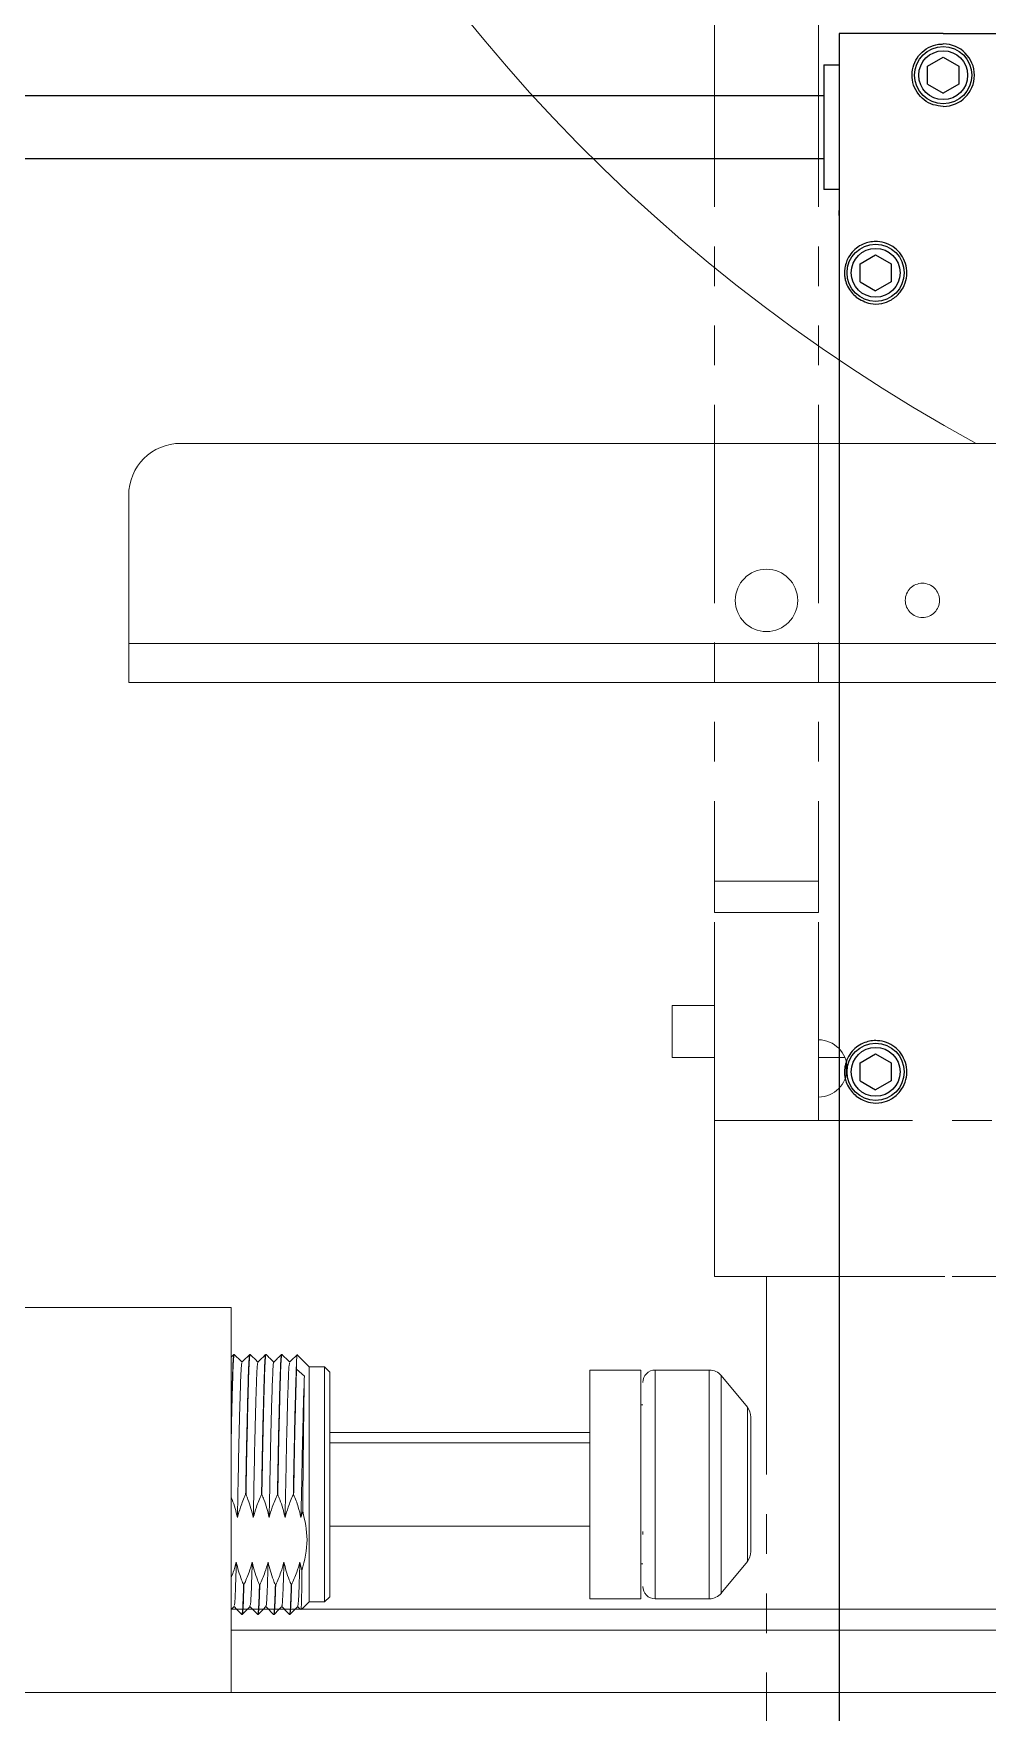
# Model space of a CAD drawing. Extents: x 500 to 100500, y -14500 to 21140.
# Drawn here: x 6134.1 to 6225.8, y 9445 to 9606.5 of the extents above; entities that cross this region are included whole.
import ezdxf

# ---------------------------------------------------------------- set-up
doc = ezdxf.new("R2010")
doc.units = 0
doc.linetypes.add('PHANTOM', pattern=[12.7, 6.35, -1.27, 1.27, -1.27, 1.27, -1.27])
doc.linetypes.add('SLD-Solid', pattern=[0])
doc.layers.get('0').update_dxf_attribs({"linetype": 'CONTINUOUS'})
doc.layers.add('D', color=7, linetype='CONTINUOUS')
doc.layers.add('MODEL', color=7, linetype='SLD-Solid', lineweight=15)

# ---------------------------------------------------------------- blocks, each defined once
blk = doc.blocks.new('KSLIDER')
at = {"color": 60, "linetype": 'PHANTOM', "lineweight": 18, "ltscale": 3}
for p, q in [((-53462.52, -64706.89, 21.36), (-53462.52, -64828.89, 21.36)), ((-53452.52, -64706.89, 21.36), (-53452.52, -64828.89, 21.36)), ((-53462.52, -64828.89, 21.36), (-53452.52, -64828.89, 21.36)), ((-53462.52, -64831.89, 21.36), (-53462.52, -64828.89, 21.36)), ((-53452.52, -64828.89, 21.36), (-53452.52, -64831.89, 21.36)), ((-53452.52, -64831.89, 21.36), (-53462.52, -64831.89, 21.36)), ((-53462.52, -64851.89, 21.36), (-53462.52, -64831.89, 21.36)), ((-53452.52, -64851.89, 21.36), (-53452.52, -64831.89, 21.36)), ((-53462.52, -64840.84, 21.36), (-53466.58, -64840.84, 21.36)), ((-53466.58, -64840.84, 21.36), (-53466.58, -64845.84, 21.36)), ((-53466.58, -64845.84, 21.36), (-53462.52, -64845.84, 21.36)), ((-53452.52, -64845.84, 21.36), (-53449.97, -64845.84, 21.36)), ((-53449.86, -64846.19, 21.36), (-53449.86, -64847.59, 21.36)), ((-53462.52, -64851.89, 21.36), (-53452.52, -64851.89, 21.36)), ((-53462.52, -64851.89, 21.36), (-53462.52, -64866.89, 21.36)), ((-53462.52, -64851.89, 21.36), (-52802.52, -64851.89, 21.36)), ((-53462.52, -64866.89, 21.36), (-52802.52, -64866.89, 21.36)), ((-53457.52, -64866.89, 21.36), (-53457.52, -65071.89, 21.36)), ((-53417.52, -64866.89, 21.36), (-53457.52, -64866.89, 21.36))]:
    blk.add_line(p, q, dxfattribs=at)
for centre, radius in [((-53457.52, -64801.89, 21.36), 3), ((-53442.52, -64801.89, 21.36), 1.65)]:
    blk.add_circle(centre, radius, dxfattribs=at)
blk.add_arc((-53452.52, -64846.89, 21.36), 2.75, 270, 90, dxfattribs=at)
blk = doc.blocks.new('KASDADS')
at = {"layer": 'MODEL', "color": 4}
for p, q in [((-52962.52, -66286.79, 21.36), (-53513.87, -66286.79, 21.36)), ((-53518.87, -66291.79, 21.36), (-53518.87, -66306.05, 21.36)), ((-53518.87, -66306.05, 21.36), (-53518.87, -66309.79, 21.36)), ((-52962.52, -66306.05, 21.36), (-53518.87, -66306.05, 21.36)), ((-53430.16, -66309.79, 21.36), (-53518.87, -66309.79, 21.36)), ((-53509.02, -66369.89, 21.36), (-53559.02, -66369.89, 21.36)), ((-53509.02, -66369.89, 21.36), (-53509.02, -66406.89, 21.36)), ((-53508.75, -66374.39, 21.36), (-53509.02, -66374.66, 21.36)), ((-53508.71, -66374.39, 21.36), (-53508.75, -66374.39, 21.36)), ((-53507.18, -66374.39, 21.36), (-53507.22, -66374.39, 21.36)), ((-53505.66, -66374.39, 21.36), (-53505.69, -66374.39, 21.36)), ((-53504.13, -66374.39, 21.36), (-53504.16, -66374.39, 21.36)), ((-53501.52, -66375.59, 21.36), (-53502.67, -66374.44, 21.36)), ((-53502.72, -66375.08, 21.36), (-53502.72, -66375.8, 21.36)), ((-53501.97, -66376.47, 21.36), (-53502.72, -66375.8, 21.36)), ((-53500.02, -66375.59, 21.36), (-53501.52, -66375.59, 21.36)), ((-53501.52, -66392.11, 21.36), (-53501.52, -66375.59, 21.36)), ((-53499.52, -66376.09, 21.36), (-53500.02, -66375.59, 21.36)), ((-53500.02, -66392.11, 21.36), (-53500.02, -66375.59, 21.36)), ((-53499.52, -66391.88, 21.36), (-53499.52, -66376.09, 21.36)), ((-53469.62, -66375.89, 21.36), (-53474.52, -66375.89, 21.36)), ((-53474.52, -66375.89, 21.36), (-53474.52, -66391.97, 21.36)), ((-53469.62, -66391.97, 21.36), (-53469.62, -66375.89, 21.36)), ((-53463.02, -66375.89, 21.36), (-53468.22, -66375.89, 21.36)), ((-53468.22, -66391.97, 21.36), (-53468.22, -66375.89, 21.36)), ((-53463.02, -66391.97, 21.36), (-53463.02, -66375.89, 21.36)), ((-53459.36, -66379.47, 21.36), (-53461.87, -66376.43, 21.36)), ((-53461.87, -66391.72, 21.36), (-53461.87, -66376.43, 21.36)), ((-53469.42, -66379.24, 21.36), (-53469.62, -66379.24, 21.36)), ((-53459.36, -66390.32, 21.36), (-53459.36, -66379.47, 21.36)), ((-53499.52, -66381.89, 21.36), (-53474.52, -66381.89, 21.36)), ((-53474.52, -66382.89, 21.36), (-53499.52, -66382.89, 21.36)), ((-53507.58, -66387.86, 21.36), (-53507.62, -66387.86, 21.36)), ((-53506.06, -66387.86, 21.36), (-53506.09, -66387.86, 21.36)), ((-53504.53, -66387.86, 21.36), (-53504.56, -66387.86, 21.36)), ((-53503, -66387.86, 21.36), (-53503.03, -66387.86, 21.36)), ((-53502.13, -66389.46, 21.36), (-53502.3, -66390.06, 21.36)), ((-53459.36, -66394.3, 21.36), (-53459.36, -66390.32, 21.36)), ((-53501.52, -66398.19, 21.36), (-53501.52, -66392.11, 21.36)), ((-53500.02, -66398.19, 21.36), (-53500.02, -66392.11, 21.36)), ((-53499.52, -66390.89, 21.36), (-53474.52, -66390.89, 21.36)), ((-53499.52, -66397.69, 21.36), (-53499.52, -66391.88, 21.36)), ((-53474.52, -66391.97, 21.36), (-53474.52, -66397.89, 21.36)), ((-53469.62, -66397.89, 21.36), (-53469.62, -66391.97, 21.36)), ((-53469.42, -66391.42, 21.36), (-53469.42, -66391.69, 21.36)), ((-53468.22, -66397.89, 21.36), (-53468.22, -66391.97, 21.36)), ((-53463.02, -66397.89, 21.36), (-53463.02, -66391.97, 21.36)), ((-53461.87, -66397.34, 21.36), (-53461.87, -66391.72, 21.36)), ((-53502.2, -66395.18, 21.36), (-53502.4, -66394.36, 21.36)), ((-53469.62, -66394.54, 21.36), (-53469.42, -66394.54, 21.36)), ((-53461.87, -66397.34, 21.36), (-53459.36, -66394.3, 21.36)), ((-53507.82, -66396.55, 21.36), (-53507.78, -66396.55, 21.36)), ((-53506.29, -66396.55, 21.36), (-53506.25, -66396.55, 21.36)), ((-53504.76, -66396.55, 21.36), (-53504.73, -66396.55, 21.36)), ((-53503.23, -66396.55, 21.36), (-53503.2, -66396.55, 21.36)), ((-53509.02, -66398.93, 21.36), (-53508.72, -66398.64, 21.36)), ((-53357.8, -66398.89, 21.36), (-53509.02, -66398.89, 21.36)), ((-53508.49, -66398.89, 21.36), (-53508.97, -66398.89, 21.36)), ((-53506.96, -66398.89, 21.36), (-53507.45, -66398.89, 21.36)), ((-53505.43, -66398.89, 21.36), (-53505.92, -66398.89, 21.36)), ((-53503.9, -66398.89, 21.36), (-53504.39, -66398.89, 21.36)), ((-53502.3, -66398.89, 21.36), (-53502.86, -66398.89, 21.36)), ((-53502.24, -66398.92, 21.36), (-53501.52, -66398.19, 21.36)), ((-53501.52, -66398.19, 21.36), (-53500.02, -66398.19, 21.36)), ((-53500.02, -66398.19, 21.36), (-53499.52, -66397.69, 21.36)), ((-53474.52, -66397.89, 21.36), (-53469.62, -66397.89, 21.36)), ((-53468.22, -66397.89, 21.36), (-53463.02, -66397.89, 21.36)), ((-53507.98, -66399.39, 21.36), (-53507.95, -66399.39, 21.36)), ((-53506.45, -66399.39, 21.36), (-53506.42, -66399.39, 21.36)), ((-53504.93, -66399.39, 21.36), (-53504.89, -66399.39, 21.36)), ((-53503.4, -66399.39, 21.36), (-53503.36, -66399.39, 21.36)), ((-53509.02, -66400.89, 21.36), (-53360.3, -66400.89, 21.36)), ((-52957.52, -66406.89, 21.36), (-53532.02, -66406.89, 21.36))]:
    blk.add_line(p, q, dxfattribs=at)
for centre, radius, start, end in [((-53358.87, -66142.79, 21.36), 164, 90, 241.4079), ((-53513.87, -66291.79, 21.36), 5, 90, 180), ((-53468.22, -66377.09, 21.36), 1.2, 90, 180), ((-53463.02, -66377.39, 21.36), 1.5, 39.5226, 90), ((-53460.52, -66380.43, 21.36), 1.5, 0, 39.5226), ((-53460.52, -66393.35, 21.36), 1.5, 320.4774, 0), ((-53468.22, -66396.69, 21.36), 1.2, 180, 270), ((-53463.02, -66396.39, 21.36), 1.5, 270, 320.4774)]:
    blk.add_arc(centre, radius, start, end, dxfattribs=at)
for points, knots in [([(-53508.71, -66374.39, 21.36), (-53508.71, -66374.39, 21.36), (-53508.73, -66374.33, 21.36), (-53508.75, -66374.54, 21.36), (-53508.8, -66375.04, 21.36), (-53508.84, -66375.91, 21.36), (-53508.87, -66377.1, 21.36), (-53508.92, -66378.55, 21.36), (-53508.96, -66380.26, 21.36), (-53508.99, -66381.71, 21.36), (-53509.01, -66382.62, 21.36), (-53509.02, -66382.85, 21.36)], [0, 0, 0, 0, 0.000419, 0.138369, 0.272438, 0.410395, 0.544456, 0.682404, 0.816464, 0.954412, 1, 1, 1, 1]), ([(-53509.02, -66381.29, 21.36), (-53509, -66380.76, 21.36), (-53508.98, -66379.6, 21.36), (-53508.94, -66378.06, 21.36), (-53508.89, -66376.68, 21.36), (-53508.86, -66375.6, 21.36), (-53508.82, -66374.84, 21.36), (-53508.78, -66374.44, 21.36), (-53508.76, -66374.44, 21.36), (-53508.75, -66374.43, 21.36)], [0, 0, 0, 0, 0.13303, 0.29059, 0.443717, 0.601285, 0.754403, 0.91196, 1, 1, 1, 1]), ([(-53507.97, -66375.13, 21.36), (-53508.09, -66375.01, 21.36), (-53508.34, -66374.76, 21.36), (-53508.58, -66374.52, 21.36), (-53508.71, -66374.39, 21.36)], [0, 0, 0, 0, 0.496262, 1, 1, 1, 1]), ([(-53507.22, -66374.39, 21.36), (-53507.35, -66374.52, 21.36), (-53507.6, -66374.76, 21.36), (-53507.85, -66375.01, 21.36), (-53507.97, -66375.14, 21.36)], [0, 0, 0, 0, 0.5, 1, 1, 1, 1]), ([(-53507.62, -66387.86, 21.36), (-53507.6, -66387.09, 21.36), (-53507.58, -66385.63, 21.36), (-53507.54, -66383.49, 21.36), (-53507.49, -66381.51, 21.36), (-53507.45, -66379.68, 21.36), (-53507.41, -66378.06, 21.36), (-53507.37, -66376.68, 21.36), (-53507.33, -66375.6, 21.36), (-53507.29, -66374.84, 21.36), (-53507.25, -66374.44, 21.36), (-53507.23, -66374.44, 21.36), (-53507.22, -66374.43, 21.36)], [0, 0, 0, 0, 0.113076, 0.215124, 0.320132, 0.422183, 0.527193, 0.62925, 0.734265, 0.836315, 0.941323, 1, 1, 1, 1]), ([(-53507.18, -66374.41, 21.36), (-53507.18, -66374.4, 21.36), (-53507.2, -66374.33, 21.36), (-53507.23, -66374.53, 21.36), (-53507.27, -66375.04, 21.36), (-53507.31, -66375.91, 21.36), (-53507.35, -66377.1, 21.36), (-53507.39, -66378.55, 21.36), (-53507.43, -66380.26, 21.36), (-53507.47, -66382.13, 21.36), (-53507.52, -66384.16, 21.36), (-53507.55, -66386.09, 21.36), (-53507.57, -66387.33, 21.36), (-53507.58, -66387.86, 21.36)], [0, 0, 0, 0, 0.0126993, 0.1152061, 0.2148288, 0.3173411, 0.4169578, 0.5194629, 0.6190794, 0.7215851, 0.8212081, 0.9237208, 1, 1, 1, 1]), ([(-53506.44, -66375.13, 21.36), (-53506.56, -66375.01, 21.36), (-53506.81, -66374.76, 21.36), (-53507.05, -66374.52, 21.36), (-53507.18, -66374.39, 21.36)], [0, 0, 0, 0, 0.496262, 1, 1, 1, 1]), ([(-53505.7, -66374.39, 21.36), (-53505.82, -66374.52, 21.36), (-53506.07, -66374.76, 21.36), (-53506.32, -66375.01, 21.36), (-53506.44, -66375.14, 21.36)], [0, 0, 0, 0, 0.5, 1, 1, 1, 1]), ([(-53506.09, -66387.86, 21.36), (-53506.08, -66387.09, 21.36), (-53506.05, -66385.63, 21.36), (-53506.01, -66383.49, 21.36), (-53505.97, -66381.51, 21.36), (-53505.92, -66379.68, 21.36), (-53505.88, -66378.06, 21.36), (-53505.84, -66376.68, 21.36), (-53505.8, -66375.6, 21.36), (-53505.76, -66374.84, 21.36), (-53505.72, -66374.43, 21.36), (-53505.7, -66374.43, 21.36), (-53505.69, -66374.43, 21.36)], [0, 0, 0, 0, 0.111769, 0.212638, 0.316433, 0.417304, 0.521101, 0.621977, 0.725779, 0.82665, 0.930444, 1, 1, 1, 1]), ([(-53505.66, -66374.39, 21.36), (-53505.66, -66374.39, 21.36), (-53505.67, -66374.33, 21.36), (-53505.7, -66374.54, 21.36), (-53505.74, -66375.04, 21.36), (-53505.78, -66375.91, 21.36), (-53505.82, -66377.1, 21.36), (-53505.86, -66378.55, 21.36), (-53505.9, -66380.26, 21.36), (-53505.95, -66382.13, 21.36), (-53505.99, -66384.16, 21.36), (-53506.02, -66386.09, 21.36), (-53506.05, -66387.33, 21.36), (-53506.06, -66387.86, 21.36)], [0, 0, 0, 0, 0.000315, 0.104108, 0.20498, 0.308778, 0.409644, 0.513435, 0.614301, 0.718093, 0.818965, 0.922764, 1, 1, 1, 1]), ([(-53504.91, -66375.13, 21.36), (-53505.03, -66375.01, 21.36), (-53505.28, -66374.76, 21.36), (-53505.53, -66374.52, 21.36), (-53505.65, -66374.39, 21.36)], [0, 0, 0, 0, 0.496262, 1, 1, 1, 1]), ([(-53504.17, -66374.39, 21.36), (-53504.29, -66374.52, 21.36), (-53504.54, -66374.76, 21.36), (-53504.79, -66375.01, 21.36), (-53504.91, -66375.14, 21.36)], [0, 0, 0, 0, 0.49998, 1, 1, 1, 1]), ([(-53504.56, -66387.86, 21.36), (-53504.55, -66387.09, 21.36), (-53504.52, -66385.63, 21.36), (-53504.48, -66383.49, 21.36), (-53504.44, -66381.51, 21.36), (-53504.39, -66379.68, 21.36), (-53504.35, -66378.06, 21.36), (-53504.31, -66376.68, 21.36), (-53504.27, -66375.6, 21.36), (-53504.23, -66374.84, 21.36), (-53504.2, -66374.43, 21.36), (-53504.17, -66374.43, 21.36), (-53504.16, -66374.43, 21.36)], [0, 0, 0, 0, 0.111769, 0.212638, 0.316433, 0.417304, 0.521101, 0.621977, 0.725779, 0.82665, 0.930444, 1, 1, 1, 1]), ([(-53504.13, -66374.39, 21.36), (-53504.13, -66374.39, 21.36), (-53504.14, -66374.33, 21.36), (-53504.17, -66374.54, 21.36), (-53504.21, -66375.04, 21.36), (-53504.25, -66375.91, 21.36), (-53504.29, -66377.1, 21.36), (-53504.33, -66378.55, 21.36), (-53504.37, -66380.26, 21.36), (-53504.42, -66382.13, 21.36), (-53504.46, -66384.16, 21.36), (-53504.49, -66386.09, 21.36), (-53504.52, -66387.33, 21.36), (-53504.53, -66387.86, 21.36)], [0, 0, 0, 0, 0.000315, 0.104108, 0.20498, 0.308778, 0.409644, 0.513435, 0.614301, 0.718093, 0.818965, 0.922764, 1, 1, 1, 1]), ([(-53503.38, -66375.13, 21.36), (-53503.5, -66375.01, 21.36), (-53503.75, -66374.76, 21.36), (-53504, -66374.52, 21.36), (-53504.12, -66374.39, 21.36)], [0, 0, 0, 0, 0.496242, 1, 1, 1, 1]), ([(-53502.64, -66374.39, 21.36), (-53502.76, -66374.52, 21.36), (-53503.01, -66374.76, 21.36), (-53503.26, -66375.01, 21.36), (-53503.39, -66375.14, 21.36)], [0, 0, 0, 0, 0.5, 1, 1, 1, 1]), ([(-53502.72, -66375.08, 21.36), (-53502.71, -66374.86, 21.36), (-53502.7, -66374.49, 21.36), (-53502.68, -66374.47, 21.36), (-53502.68, -66374.46, 21.36)], [0, 0, 0, 0, 0.587788, 1, 1, 1, 1]), ([(-53508.41, -66390.06, 21.36), (-53508.39, -66388.86, 21.36), (-53508.34, -66386.41, 21.36), (-53508.26, -66382.6, 21.36), (-53508.18, -66379.47, 21.36), (-53508.11, -66377.24, 21.36), (-53508.06, -66375.88, 21.36), (-53508.01, -66375.18, 21.36), (-53507.98, -66375.22, 21.36), (-53507.97, -66375.23, 21.36)], [0, 0, 0, 0, 0.16885, 0.348009, 0.533264, 0.670373, 0.802646, 0.938992, 1, 1, 1, 1]), ([(-53506.88, -66390.06, 21.36), (-53506.86, -66388.8, 21.36), (-53506.81, -66386.3, 21.36), (-53506.74, -66382.78, 21.36), (-53506.67, -66379.92, 21.36), (-53506.6, -66377.76, 21.36), (-53506.55, -66376.2, 21.36), (-53506.49, -66375.29, 21.36), (-53506.46, -66375.24, 21.36), (-53506.44, -66375.21, 21.36)], [0, 0, 0, 0, 0.1770443, 0.3545744, 0.4937701, 0.6318949, 0.7649332, 0.8996132, 1, 1, 1, 1]), ([(-53505.36, -66390.06, 21.36), (-53505.35, -66389.72, 21.36), (-53505.32, -66388.46, 21.36), (-53505.28, -66386.18, 21.36), (-53505.22, -66383.31, 21.36), (-53505.16, -66380.62, 21.36), (-53505.09, -66378.32, 21.36), (-53505.03, -66376.56, 21.36), (-53504.98, -66375.5, 21.36), (-53504.94, -66375.04, 21.36), (-53504.91, -66375.14, 21.36), (-53504.91, -66375.14, 21.36)], [0, 0, 0, 0, 0.048572, 0.181944, 0.316149, 0.454804, 0.593642, 0.72836, 0.861302, 0.999348, 1, 1, 1, 1]), ([(-53503.83, -66390.06, 21.36), (-53503.81, -66389.07, 21.36), (-53503.76, -66387.13, 21.36), (-53503.71, -66384.02, 21.36), (-53503.64, -66381.01, 21.36), (-53503.57, -66378.36, 21.36), (-53503.5, -66376.43, 21.36), (-53503.44, -66375.31, 21.36), (-53503.4, -66375.26, 21.36), (-53503.39, -66375.23, 21.36)], [0, 0, 0, 0, 0.140095, 0.277302, 0.432438, 0.588686, 0.739925, 0.890374, 1, 1, 1, 1]), ([(-53503.03, -66387.86, 21.36), (-53503.02, -66387.09, 21.36), (-53502.99, -66385.63, 21.36), (-53502.95, -66383.49, 21.36), (-53502.91, -66381.51, 21.36), (-53502.87, -66379.68, 21.36), (-53502.82, -66378.06, 21.36), (-53502.78, -66376.68, 21.36), (-53502.75, -66375.69, 21.36), (-53502.73, -66375.25, 21.36), (-53502.72, -66375.08, 21.36)], [0, 0, 0, 0, 0.140068, 0.266476, 0.396549, 0.52296, 0.653037, 0.779455, 0.909538, 1, 1, 1, 1]), ([(-53503, -66387.86, 21.36), (-53502.98, -66387.09, 21.36), (-53502.96, -66385.63, 21.36), (-53502.92, -66383.49, 21.36), (-53502.88, -66381.51, 21.36), (-53502.83, -66379.68, 21.36), (-53502.78, -66377.58, 21.36), (-53502.74, -66376.5, 21.36), (-53502.72, -66375.8, 21.36)], [0, 0, 0, 0, 0.157875, 0.300354, 0.446964, 0.589446, 0.73606, 1, 1, 1, 1]), ([(-53501.97, -66376.47, 21.36), (-53501.98, -66376.89, 21.36), (-53502.02, -66377.75, 21.36), (-53502.08, -66379.87, 21.36), (-53502.15, -66382.79, 21.36), (-53502.22, -66386.46, 21.36), (-53502.27, -66388.86, 21.36), (-53502.3, -66390.06, 21.36)], [0, 0, 0, 0, 0.153254, 0.311725, 0.546241, 0.772862, 1, 1, 1, 1]), ([(-53501.97, -66376.47, 21.36), (-53501.98, -66376.86, 21.36), (-53502, -66377.91, 21.36), (-53502.03, -66380.54, 21.36), (-53502.08, -66384.25, 21.36), (-53502.11, -66387.36, 21.36), (-53502.12, -66389.06, 21.36), (-53502.13, -66389.46, 21.36)], [0, 0, 0, 0, 0.1493906, 0.4068614, 0.6643328, 0.9217855, 1, 1, 1, 1]), ([(-53459.02, -66389.88, 21.36), (-53459.02, -66389.12, 21.36), (-53459.02, -66387.95, 21.36), (-53459.02, -66386.24, 21.36), (-53459.02, -66384.94, 21.36), (-53459.02, -66383.71, 21.36), (-53459.02, -66382.32, 21.36), (-53459.02, -66381.04, 21.36), (-53459.02, -66380.43, 21.36), (-53459.02, -66380.46, 21.36), (-53459.02, -66380.46, 21.36)], [0, 0, 0, 0, 0.183414, 0.282148, 0.382978, 0.483808, 0.582542, 0.765956, 0.949369, 1, 1, 1, 1]), ([(-53509.02, -66388.1, 21.36), (-53508.98, -66388.18, 21.36), (-53508.84, -66388.54, 21.36), (-53508.62, -66389.19, 21.36), (-53508.48, -66389.77, 21.36), (-53508.41, -66390.06, 21.36)], [0, 0, 0, 0, 0.125789, 0.56185, 1, 1, 1, 1]), ([(-53508.41, -66390.06, 21.36), (-53508.32, -66389.73, 21.36), (-53508.16, -66389.19, 21.36), (-53507.88, -66388.46, 21.36), (-53507.71, -66388.06, 21.36), (-53507.62, -66387.86, 21.36)], [0, 0, 0, 0, 0.440718, 0.720095, 1, 1, 1, 1]), ([(-53507.58, -66387.86, 21.36), (-53507.52, -66388.02, 21.36), (-53507.34, -66388.46, 21.36), (-53507.09, -66389.19, 21.36), (-53506.95, -66389.77, 21.36), (-53506.88, -66390.06, 21.36)], [0, 0, 0, 0, 0.222516, 0.610331, 1, 1, 1, 1]), ([(-53506.88, -66390.06, 21.36), (-53506.79, -66389.73, 21.36), (-53506.64, -66389.19, 21.36), (-53506.36, -66388.46, 21.36), (-53506.18, -66388.06, 21.36), (-53506.09, -66387.86, 21.36)], [0, 0, 0, 0, 0.440715, 0.720097, 1, 1, 1, 1]), ([(-53506.06, -66387.86, 21.36), (-53505.99, -66388.02, 21.36), (-53505.81, -66388.46, 21.36), (-53505.56, -66389.19, 21.36), (-53505.42, -66389.77, 21.36), (-53505.36, -66390.06, 21.36)], [0, 0, 0, 0, 0.222508, 0.610331, 1, 1, 1, 1]), ([(-53505.36, -66390.06, 21.36), (-53505.26, -66389.73, 21.36), (-53505.11, -66389.19, 21.36), (-53504.83, -66388.46, 21.36), (-53504.65, -66388.06, 21.36), (-53504.56, -66387.86, 21.36)], [0, 0, 0, 0, 0.440718, 0.720095, 1, 1, 1, 1]), ([(-53504.53, -66387.86, 21.36), (-53504.46, -66388.02, 21.36), (-53504.28, -66388.46, 21.36), (-53504.03, -66389.19, 21.36), (-53503.9, -66389.77, 21.36), (-53503.83, -66390.06, 21.36)], [0, 0, 0, 0, 0.222515, 0.610328, 1, 1, 1, 1]), ([(-53503.83, -66390.06, 21.36), (-53503.73, -66389.73, 21.36), (-53503.58, -66389.19, 21.36), (-53503.3, -66388.46, 21.36), (-53503.12, -66388.06, 21.36), (-53503.03, -66387.86, 21.36)], [0, 0, 0, 0, 0.440718, 0.720095, 1, 1, 1, 1]), ([(-53502.3, -66390.06, 21.36), (-53502.38, -66389.72, 21.36), (-53502.51, -66389.19, 21.36), (-53502.76, -66388.46, 21.36), (-53502.92, -66388.06, 21.36), (-53503, -66387.86, 21.36)], [0, 0, 0, 0, 0.445387, 0.722408, 1, 1, 1, 1]), ([(-53502.13, -66389.46, 21.36), (-53501.92, -66390.37, 21.36), (-53501.49, -66392.28, 21.36), (-53501.96, -66394.19, 21.36), (-53502.2, -66395.18, 21.36)], [0, 0, 0, 0, 0.479922, 1, 1, 1, 1]), ([(-53459.02, -66393.32, 21.36), (-53459.02, -66393.32, 21.36), (-53459.02, -66393.34, 21.36), (-53459.02, -66393.09, 21.36), (-53459.02, -66392.57, 21.36), (-53459.02, -66391.6, 21.36), (-53459.02, -66390.56, 21.36), (-53459.02, -66389.88, 21.36)], [0, 0, 0, 0, 0.090436, 0.279996, 0.469559, 0.655181, 1, 1, 1, 1]), ([(-53508.52, -66394.36, 21.36), (-53508.61, -66394.68, 21.36), (-53508.75, -66395.19, 21.36), (-53508.95, -66395.69, 21.36), (-53509.02, -66395.86, 21.36)], [0, 0, 0, 0, 0.6473502, 1, 1, 1, 1]), ([(-53508.52, -66394.36, 21.36), (-53508.54, -66395.19, 21.36), (-53508.59, -66396.86, 21.36), (-53508.65, -66398.35, 21.36), (-53508.7, -66398.47, 21.36), (-53508.72, -66398.52, 21.36)], [0, 0, 0, 0, 0.348214, 0.694351, 1, 1, 1, 1]), ([(-53507.82, -66396.55, 21.36), (-53507.88, -66396.39, 21.36), (-53508.06, -66395.95, 21.36), (-53508.31, -66395.22, 21.36), (-53508.45, -66394.65, 21.36), (-53508.52, -66394.36, 21.36)], [0, 0, 0, 0, 0.222511, 0.610328, 1, 1, 1, 1]), ([(-53506.99, -66394.36, 21.36), (-53507.08, -66394.68, 21.36), (-53507.24, -66395.22, 21.36), (-53507.52, -66395.95, 21.36), (-53507.69, -66396.35, 21.36), (-53507.78, -66396.55, 21.36)], [0, 0, 0, 0, 0.440711, 0.720093, 1, 1, 1, 1]), ([(-53506.99, -66394.36, 21.36), (-53507.01, -66395.2, 21.36), (-53507.06, -66396.9, 21.36), (-53507.13, -66398.36, 21.36), (-53507.17, -66398.49, 21.36), (-53507.2, -66398.55, 21.36)], [0, 0, 0, 0, 0.354036, 0.706623, 1, 1, 1, 1]), ([(-53506.29, -66396.55, 21.36), (-53506.35, -66396.39, 21.36), (-53506.53, -66395.95, 21.36), (-53506.78, -66395.22, 21.36), (-53506.92, -66394.65, 21.36), (-53506.99, -66394.36, 21.36)], [0, 0, 0, 0, 0.2225172, 0.6103258, 1, 1, 1, 1]), ([(-53505.46, -66394.36, 21.36), (-53505.55, -66394.68, 21.36), (-53505.71, -66395.22, 21.36), (-53505.99, -66395.95, 21.36), (-53506.17, -66396.35, 21.36), (-53506.25, -66396.55, 21.36)], [0, 0, 0, 0, 0.440718, 0.720093, 1, 1, 1, 1]), ([(-53505.46, -66394.36, 21.36), (-53505.48, -66395.07, 21.36), (-53505.52, -66396.47, 21.36), (-53505.57, -66397.84, 21.36), (-53505.63, -66398.59, 21.36), (-53505.66, -66398.55, 21.36), (-53505.67, -66398.54, 21.36)], [0, 0, 0, 0, 0.289142, 0.569698, 0.861124, 1, 1, 1, 1]), ([(-53504.76, -66396.55, 21.36), (-53504.83, -66396.39, 21.36), (-53505, -66395.95, 21.36), (-53505.25, -66395.22, 21.36), (-53505.39, -66394.65, 21.36), (-53505.46, -66394.36, 21.36)], [0, 0, 0, 0, 0.2225172, 0.6103258, 1, 1, 1, 1]), ([(-53503.93, -66394.36, 21.36), (-53504.03, -66394.68, 21.36), (-53504.18, -66395.22, 21.36), (-53504.46, -66395.95, 21.36), (-53504.64, -66396.35, 21.36), (-53504.73, -66396.55, 21.36)], [0, 0, 0, 0, 0.440718, 0.720101, 1, 1, 1, 1]), ([(-53503.93, -66394.36, 21.36), (-53503.95, -66394.92, 21.36), (-53503.99, -66396.27, 21.36), (-53504.04, -66397.76, 21.36), (-53504.1, -66398.61, 21.36), (-53504.13, -66398.55, 21.36), (-53504.14, -66398.53, 21.36)], [0, 0, 0, 0, 0.228545, 0.54394, 0.871347, 1, 1, 1, 1]), ([(-53503.23, -66396.55, 21.36), (-53503.3, -66396.39, 21.36), (-53503.48, -66395.95, 21.36), (-53503.73, -66395.22, 21.36), (-53503.86, -66394.65, 21.36), (-53503.93, -66394.36, 21.36)], [0, 0, 0, 0, 0.222518, 0.610329, 1, 1, 1, 1]), ([(-53502.4, -66394.36, 21.36), (-53502.5, -66394.68, 21.36), (-53502.65, -66395.22, 21.36), (-53502.93, -66395.95, 21.36), (-53503.11, -66396.35, 21.36), (-53503.2, -66396.55, 21.36)], [0, 0, 0, 0, 0.440711, 0.720093, 1, 1, 1, 1]), ([(-53502.4, -66394.36, 21.36), (-53502.43, -66395.18, 21.36), (-53502.47, -66396.81, 21.36), (-53502.54, -66398.31, 21.36), (-53502.59, -66398.5, 21.36), (-53502.61, -66398.6, 21.36)], [0, 0, 0, 0, 0.340274, 0.677705, 1, 1, 1, 1]), ([(-53502.2, -66395.18, 21.36), (-53502.2, -66395.71, 21.36), (-53502.22, -66396.71, 21.36), (-53502.24, -66397.78, 21.36), (-53502.26, -66398.72, 21.36), (-53502.28, -66398.81, 21.36), (-53502.29, -66398.86, 21.36)], [0, 0, 0, 0, 0.238008, 0.444749, 0.657471, 1, 1, 1, 1]), ([(-53507.98, -66399.35, 21.36), (-53507.98, -66399.36, 21.36), (-53507.96, -66399.41, 21.36), (-53507.93, -66399.13, 21.36), (-53507.88, -66398.5, 21.36), (-53507.85, -66397.62, 21.36), (-53507.83, -66396.87, 21.36), (-53507.82, -66396.55, 21.36)], [0, 0, 0, 0, 0.0750897, 0.3239821, 0.5658767, 0.8147866, 1, 1, 1, 1]), ([(-53507.78, -66396.55, 21.36), (-53507.8, -66397.01, 21.36), (-53507.82, -66397.87, 21.36), (-53507.86, -66398.74, 21.36), (-53507.9, -66399.27, 21.36), (-53507.93, -66399.34, 21.36), (-53507.94, -66399.37, 21.36)], [0, 0, 0, 0, 0.276353, 0.525754, 0.782386, 1, 1, 1, 1]), ([(-53506.45, -66399.35, 21.36), (-53506.45, -66399.36, 21.36), (-53506.43, -66399.41, 21.36), (-53506.4, -66399.13, 21.36), (-53506.36, -66398.5, 21.36), (-53506.32, -66397.62, 21.36), (-53506.3, -66396.87, 21.36), (-53506.29, -66396.55, 21.36)], [0, 0, 0, 0, 0.07509, 0.323982, 0.565877, 0.814786, 1, 1, 1, 1]), ([(-53506.25, -66396.55, 21.36), (-53506.27, -66397.01, 21.36), (-53506.29, -66397.87, 21.36), (-53506.34, -66398.74, 21.36), (-53506.38, -66399.27, 21.36), (-53506.4, -66399.34, 21.36), (-53506.42, -66399.37, 21.36)], [0, 0, 0, 0, 0.276353, 0.525754, 0.782386, 1, 1, 1, 1]), ([(-53504.93, -66399.35, 21.36), (-53504.92, -66399.36, 21.36), (-53504.9, -66399.41, 21.36), (-53504.87, -66399.13, 21.36), (-53504.83, -66398.5, 21.36), (-53504.79, -66397.62, 21.36), (-53504.77, -66396.87, 21.36), (-53504.76, -66396.55, 21.36)], [0, 0, 0, 0, 0.07509, 0.323982, 0.565877, 0.814786, 1, 1, 1, 1]), ([(-53504.73, -66396.55, 21.36), (-53504.74, -66397.01, 21.36), (-53504.77, -66397.87, 21.36), (-53504.81, -66398.74, 21.36), (-53504.85, -66399.27, 21.36), (-53504.87, -66399.34, 21.36), (-53504.89, -66399.37, 21.36)], [0, 0, 0, 0, 0.276353, 0.525754, 0.782386, 1, 1, 1, 1]), ([(-53503.4, -66399.35, 21.36), (-53503.39, -66399.36, 21.36), (-53503.37, -66399.41, 21.36), (-53503.34, -66399.13, 21.36), (-53503.3, -66398.5, 21.36), (-53503.26, -66397.62, 21.36), (-53503.24, -66396.87, 21.36), (-53503.23, -66396.55, 21.36)], [0, 0, 0, 0, 0.0750897, 0.3239821, 0.5658767, 0.8147866, 1, 1, 1, 1]), ([(-53503.2, -66396.55, 21.36), (-53503.21, -66397.01, 21.36), (-53503.24, -66397.87, 21.36), (-53503.28, -66398.74, 21.36), (-53503.32, -66399.27, 21.36), (-53503.35, -66399.34, 21.36), (-53503.36, -66399.37, 21.36)], [0, 0, 0, 0, 0.276353, 0.525754, 0.782386, 1, 1, 1, 1]), ([(-53508.73, -66398.64, 21.36), (-53508.61, -66398.77, 21.36), (-53508.36, -66399.01, 21.36), (-53508.11, -66399.26, 21.36), (-53507.99, -66399.39, 21.36)], [0, 0, 0, 0, 0.496535, 1, 1, 1, 1]), ([(-53507.94, -66399.39, 21.36), (-53507.82, -66399.26, 21.36), (-53507.57, -66399.01, 21.36), (-53507.32, -66398.76, 21.36), (-53507.2, -66398.64, 21.36)], [0, 0, 0, 0, 0.500002, 1, 1, 1, 1]), ([(-53507.2, -66398.64, 21.36), (-53507.08, -66398.77, 21.36), (-53506.83, -66399.01, 21.36), (-53506.58, -66399.26, 21.36), (-53506.46, -66399.39, 21.36)], [0, 0, 0, 0, 0.496535, 1, 1, 1, 1]), ([(-53506.42, -66399.39, 21.36), (-53506.29, -66399.26, 21.36), (-53506.04, -66399.01, 21.36), (-53505.79, -66398.76, 21.36), (-53505.67, -66398.64, 21.36)], [0, 0, 0, 0, 0.500002, 1, 1, 1, 1]), ([(-53505.67, -66398.64, 21.36), (-53505.55, -66398.77, 21.36), (-53505.3, -66399.01, 21.36), (-53505.06, -66399.26, 21.36), (-53504.93, -66399.39, 21.36)], [0, 0, 0, 0, 0.496515, 1, 1, 1, 1]), ([(-53504.89, -66399.39, 21.36), (-53504.76, -66399.26, 21.36), (-53504.51, -66399.01, 21.36), (-53504.26, -66398.76, 21.36), (-53504.14, -66398.64, 21.36)], [0, 0, 0, 0, 0.500002, 1, 1, 1, 1]), ([(-53504.15, -66398.64, 21.36), (-53504.02, -66398.77, 21.36), (-53503.77, -66399.01, 21.36), (-53503.53, -66399.26, 21.36), (-53503.4, -66399.39, 21.36)], [0, 0, 0, 0, 0.496535, 1, 1, 1, 1]), ([(-53503.36, -66399.39, 21.36), (-53503.23, -66399.26, 21.36), (-53502.98, -66399.01, 21.36), (-53502.74, -66398.76, 21.36), (-53502.61, -66398.64, 21.36)], [0, 0, 0, 0, 0.500002, 1, 1, 1, 1]), ([(-53502.62, -66398.64, 21.36), (-53502.53, -66398.73, 21.36), (-53502.43, -66398.83, 21.36), (-53502.34, -66398.92, 21.36), (-53502.33, -66398.93, 21.36)], [0, 0, 0, 0, 0.915764, 1, 1, 1, 1])]:
    blk.add_open_spline(points, degree=3, knots=knots, dxfattribs=at)
blk = doc.blocks.new('KJVision F')
at = {"color": 2, "linetype": 'Continuous', "lineweight": 25}
for p, q in [((8160.12, -70726.64, -10.47), (8160.12, -71003.14, -10.47)), ((8170.12, -70726.64, -10.47), (8160.12, -70726.64, -10.47)), ((8160.12, -70726.64, -10.47), (8160.12, -70727.64, -10.47)), ((8160.12, -70726.64, -10.47), (8160.12, -70726.64, -10.47)), ((8170.12, -70726.64, -10.47), (8300.12, -70726.64, -10.47)), ((8160.12, -70727.63, -10.47), (8160.12, -70727.64, -10.47)), ((8160.12, -70727.64, -10.47), (8160.12, -70727.64, -10.47)), ((8160.12, -70727.64, -10.47), (8160.12, -70743.64, -10.47)), ((8158.62, -70729.64, -10.47), (8160.12, -70729.64, -10.47)), ((8158.62, -70729.64, -10.47), (8158.62, -70741.64, -10.47)), ((8168.62, -70729.77, -10.47), (8170.12, -70728.9, -10.47)), ((8168.62, -70731.5, -10.47), (8168.62, -70729.77, -10.47)), ((8170.12, -70728.9, -10.47), (8171.62, -70729.77, -10.47)), ((8171.62, -70729.77, -10.47), (8171.62, -70731.5, -10.47)), ((8168.62, -70731.5, -10.47), (8170.12, -70732.37, -10.47)), ((8171.62, -70731.5, -10.47), (8170.12, -70732.37, -10.47)), ((8158.62, -70732.64, -10.47), (8058.62, -70732.64, -10.47)), ((8058.62, -70738.64, -10.47), (8158.62, -70738.64, -10.47)), ((8160.12, -70741.64, -10.47), (8158.62, -70741.64, -10.47)), ((8160.12, -70743.64, -10.47), (8160.12, -70743.64, -10.47)), ((8160.12, -70744.14, -10.47), (8160.12, -70743.64, -10.47)), ((8160.12, -70744.14, -10.47), (8160.12, -70985.64, -10.47)), ((8160.12, -70744.14, -10.47), (8160.12, -70744.14, -10.47)), ((8162.12, -70748.77, -10.47), (8163.62, -70747.9, -10.47)), ((8162.12, -70750.5, -10.47), (8162.12, -70748.77, -10.47)), ((8163.62, -70747.9, -10.47), (8165.12, -70748.77, -10.47)), ((8165.12, -70748.77, -10.47), (8165.12, -70750.5, -10.47)), ((8162.12, -70750.5, -10.47), (8163.62, -70751.37, -10.47)), ((8165.12, -70750.5, -10.47), (8163.62, -70751.37, -10.47)), ((8162.12, -70825.6, -10.47), (8163.62, -70824.74, -10.47)), ((8163.62, -70824.74, -10.47), (8165.12, -70825.6, -10.47)), ((8162.12, -70827.34, -10.47), (8162.12, -70825.6, -10.47)), ((8165.12, -70825.6, -10.47), (8165.12, -70827.34, -10.47)), ((8162.12, -70827.34, -10.47), (8163.62, -70828.2, -10.47)), ((8165.12, -70827.34, -10.47), (8163.62, -70828.2, -10.47))]:
    blk.add_line(p, q, dxfattribs=at)
for centre, radius in [((8170.12, -70730.64, -10.47), 2.75), ((8170.12, -70730.64, -10.47), 2.35), ((8163.62, -70749.64, -10.47), 2.75), ((8163.62, -70749.64, -10.47), 2.35), ((8163.62, -70826.47, -10.47), 2.75), ((8163.62, -70826.47, -10.47), 2.35)]:
    blk.add_circle(centre, radius, dxfattribs=at)
blk.add_arc((8170.12, -70730.64, -10.47), 3, 270, 90, dxfattribs=at)
for points, knots in [([(8170.12, -70733.64, -10.47), (8169.79, -70733.6, -10.47), (8169.13, -70733.54, -10.47), (8168.25, -70733.05, -10.47), (8167.56, -70732.31, -10.47), (8167.15, -70731.37, -10.47), (8167.08, -70730.36, -10.47), (8167.33, -70729.39, -10.47), (8167.88, -70728.56, -10.47), (8168.68, -70727.94, -10.47), (8169.48, -70727.67, -10.47), (8169.97, -70727.64, -10.47), (8170.12, -70727.64, -10.47)], [0, 0, 0, 0, 0.104157, 0.20821, 0.314967, 0.424079, 0.530103, 0.632333, 0.736, 0.843986, 0.952648, 1, 1, 1, 1]), ([(8161.75, -70751.98, -10.47), (8161.44, -70751.67, -10.47), (8161, -70751.24, -10.47), (8160.72, -70750.45, -10.47), (8160.63, -70749.96, -10.47), (8160.62, -70749.58, -10.47), (8160.65, -70749.21, -10.47), (8160.74, -70748.77, -10.47), (8160.95, -70748.21, -10.47), (8161.47, -70747.44, -10.47), (8162.4, -70746.78, -10.47), (8163.63, -70746.57, -10.47), (8164.65, -70746.77, -10.47), (8165.46, -70747.21, -10.47), (8166.11, -70747.87, -10.47), (8166.53, -70748.73, -10.47), (8166.67, -70749.68, -10.47), (8166.5, -70750.66, -10.47), (8165.99, -70751.59, -10.47), (8165.16, -70752.29, -10.47), (8164.13, -70752.66, -10.47), (8162.87, -70752.66, -10.47), (8162.18, -70752.24, -10.47), (8161.75, -70751.98, -10.47)], [0, 0, 0, 0, 0.087908, 0.1243727, 0.1433489, 0.1579927, 0.1725788, 0.1918674, 0.2230663, 0.2769971, 0.3744226, 0.4463081, 0.493478, 0.5360369, 0.5768432, 0.6172193, 0.6576235, 0.6986551, 0.7425444, 0.792969, 0.8431141, 0.9039171, 1, 1, 1, 1]), ([(8161.75, -70828.81, -10.47), (8161.44, -70828.51, -10.47), (8161, -70828.07, -10.47), (8160.72, -70827.28, -10.47), (8160.63, -70826.8, -10.47), (8160.62, -70826.42, -10.47), (8160.65, -70826.04, -10.47), (8160.74, -70825.61, -10.47), (8160.95, -70825.05, -10.47), (8161.47, -70824.28, -10.47), (8162.4, -70823.62, -10.47), (8163.63, -70823.4, -10.47), (8164.65, -70823.6, -10.47), (8165.46, -70824.04, -10.47), (8166.11, -70824.71, -10.47), (8166.53, -70825.56, -10.47), (8166.67, -70826.51, -10.47), (8166.5, -70827.49, -10.47), (8165.99, -70828.42, -10.47), (8165.16, -70829.12, -10.47), (8164.13, -70829.49, -10.47), (8162.87, -70829.49, -10.47), (8162.18, -70829.07, -10.47), (8161.75, -70828.81, -10.47)], [0, 0, 0, 0, 0.087908, 0.124373, 0.143349, 0.157993, 0.172579, 0.191867, 0.223066, 0.276997, 0.374423, 0.446308, 0.493478, 0.536037, 0.576843, 0.617219, 0.657624, 0.698655, 0.742544, 0.792969, 0.843114, 0.903917, 1, 1, 1, 1])]:
    blk.add_open_spline(points, degree=3, knots=knots, dxfattribs=at)

msp = doc.modelspace()

# ---------------------------------------------------------------- block references
msp.add_blockref('KJVision F', (-1948.54, 80333.1))
at = {"layer": 'D', "color": 1}
for name, p in [('KASDADS', (59662.1, 75853.85, -31.83)), ('KSLIDER', (59662.1, 74353.85, -31.83))]:
    msp.add_blockref(name, p, dxfattribs=at)

doc.saveas('drawing.dxf')
